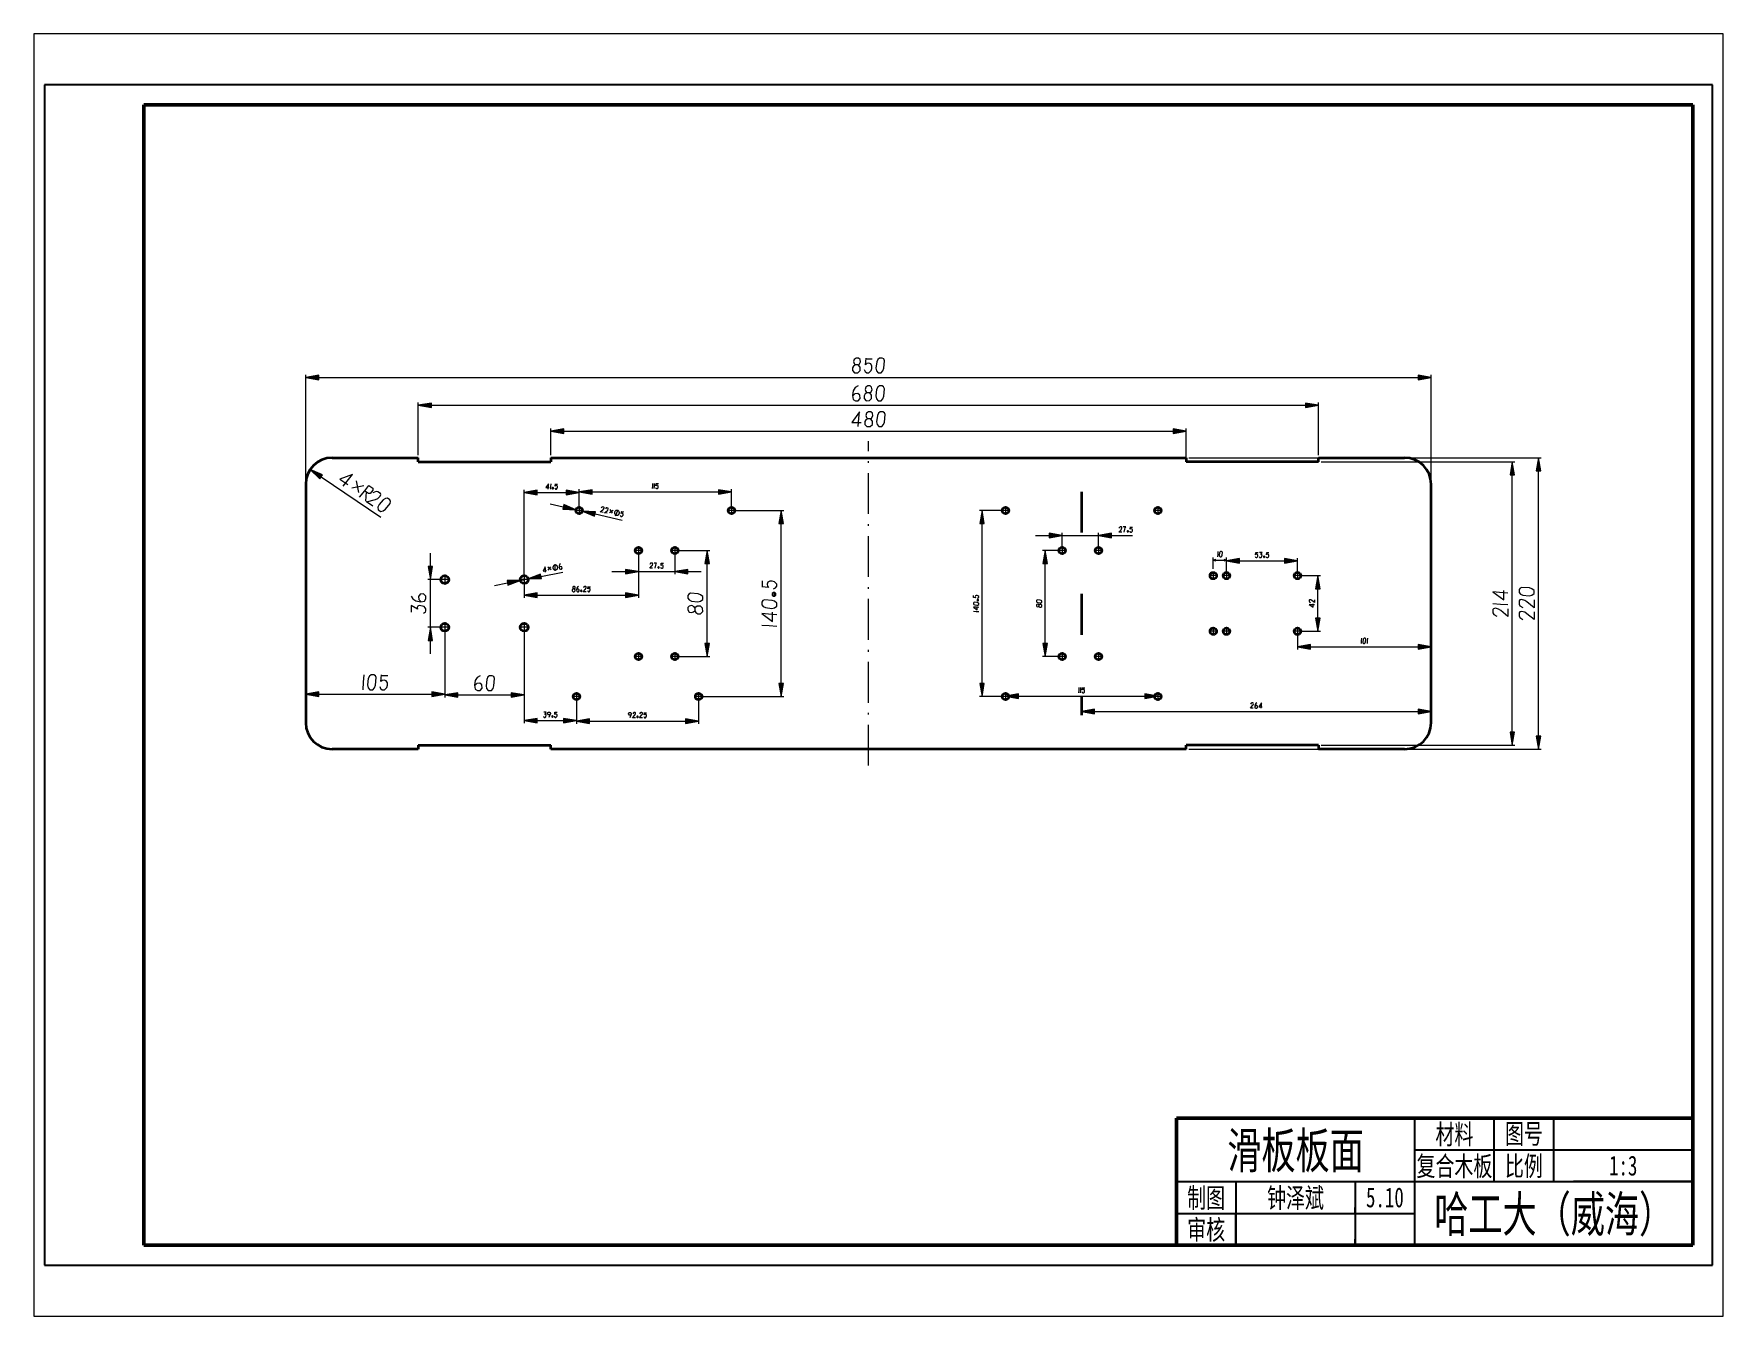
# Paper-space layout '布局1' of a CAD drawing. Header units: millimetres. Extents: x 26 to 231, y 20 to 176.
# The model-space entities are those that its viewports show. They can reach past a viewport. Long polylines and large blocks are cut down to what shows.
import ezdxf
from ezdxf.enums import TextEntityAlignment as Align

# ---------------------------------------------------------------- set-up
doc = ezdxf.new("R2010")
doc.units = ezdxf.units.MM
doc.header["$LTSCALE"] = 0.2
for name, pattern in [('ACAD_ISO04W100', [30, 24, -3, 0, -3]), ('DASHDOT', [18.5, 12, -3, 0.5, -3]), ('DASHSPACE', [30, 12, -18])]:
    doc.linetypes.add(name, pattern=pattern)
for name, color, linetype, lineweight in [('点划线', 255, 'ACAD_ISO04W100', 25), ('粗实线', 255, 'Continuous', 50), ('细实线', 7, 'Continuous', 25)]:
    doc.layers.add(name, color=color, linetype=linetype, lineweight=lineweight)
doc.styles.add('汉字', font='仿宋_GB2312.ttf', dxfattribs={"width": 0.7})

msp = doc.modelspace()

# ---------------------------------------------------------------- linework, layer by layer
at = {"color": 7, "lineweight": 13}
for p, q in [((65.8, 197.17), (65.8, 224.07)), ((69.09, 223.4), (345.86, 223.4)), ((349.14, 197.17), (349.14, 224.07)), ((94.14, 203.83), (94.14, 217.04)), ((320.8, 203.83), (320.8, 217.04)), ((97.42, 216.38), (317.52, 216.38)), ((127.47, 203.83), (127.47, 210.53)), ((130.75, 209.86), (284.19, 209.86)), ((287.47, 202.83), (287.47, 210.53)), ((288.14, 203.17), (376.84, 203.17)), ((321.47, 202.17), (370.24, 202.17)), ((69.67, 198.39), (84.72, 188.24)), ((369.58, 134.12), (369.58, 198.88)), ((376.18, 133.12), (376.18, 199.88)), ((120.8, 173.17), (120.8, 195.13)), ((124.09, 194.46), (131.36, 194.46)), ((137.92, 194.56), (169.69, 194.56)), ((138.65, 189.02), (145.44, 187.5)), ((173.64, 189.92), (186.17, 189.92)), ((185.5, 146.37), (185.5, 186.63)), ((236.06, 146.37), (236.06, 186.63)), ((256.22, 183.59), (265.39, 183.59)), ((149.55, 179.17), (149.55, 167.95)), ((159.39, 179.83), (167.54, 179.83)), ((149.55, 174.52), (158.72, 174.52)), ((166.87, 156.45), (166.87, 176.55)), ((251.94, 156.45), (251.94, 176.55)), ((300.92, 177.2), (312.19, 177.2)), ((97.18, 160.5), (97.18, 172.5)), ((320.6, 162.78), (320.6, 170.22)), ((124.09, 168.61), (146.27, 168.61)), ((100.8, 159.83), (100.8, 142.8)), ((100.8, 159.83), (100.8, 143)), ((120.8, 159.83), (120.8, 142.8)), ((120.8, 159.83), (120.8, 136.34)), ((159.39, 153.17), (167.54, 153.17)), ((318.75, 155.59), (345.86, 155.59)), ((69.09, 143.67), (97.52, 143.67)), ((104.09, 143.47), (117.52, 143.47)), ((165.39, 143.08), (186.17, 143.08)), ((245.25, 143.17), (277.02, 143.17)), ((137.25, 136.9), (161.44, 136.9)), ((264.42, 139.32), (345.86, 139.32)), ((288.14, 129.83), (376.84, 129.83)), ((321.47, 130.83), (370.24, 130.83))]:
    msp.add_line(p, q, dxfattribs=at)
at = {"color": 7, "linetype": 'DASHDOT', "lineweight": 13}
msp.add_line((207.47, 125.69), (207.47, 207.31), dxfattribs=at)
at = {"color": 7, "lineweight": 35}
for p, q in [((72.47, 203.17), (94.14, 203.17)), ((94.14, 202.17), (127.47, 202.17)), ((127.47, 203.17), (287.47, 203.17)), ((320.8, 202.17), (287.47, 202.17)), ((320.8, 203.17), (342.47, 203.17)), ((65.8, 196.5), (65.8, 136.5)), ((349.14, 136.5), (349.14, 196.5)), ((94.14, 129.83), (72.47, 129.83)), ((94.14, 130.83), (127.47, 130.83)), ((287.47, 129.83), (127.47, 129.83)), ((320.8, 130.83), (287.47, 130.83)), ((342.47, 129.83), (320.8, 129.83))]:
    msp.add_line(p, q, dxfattribs=at)
at = {"color": 7, "lineweight": 35, "ltscale": 0.075}
for p, q in [((94.14, 202.17), (94.14, 203.17)), ((127.47, 203.17), (127.47, 202.17)), ((287.47, 203.17), (287.47, 202.17)), ((320.8, 202.17), (320.8, 203.17)), ((94.14, 130.83), (94.14, 129.83)), ((127.47, 129.83), (127.47, 130.83)), ((287.47, 129.83), (287.47, 130.83)), ((320.8, 130.83), (320.8, 129.83))]:
    msp.add_line(p, q, dxfattribs=at)
at = {"color": 7, "lineweight": 13, "ltscale": 0.253798}
for p, q in [((127.32, 191.55), (130.62, 190.81)), ((249.55, 183.59), (252.94, 183.59)), ((97.18, 175.78), (97.18, 179.17)), ((142.89, 174.52), (146.27, 174.52)), ((162, 174.52), (165.39, 174.52)), ((113.28, 171.04), (116.6, 171.68)), ((97.18, 153.83), (97.18, 157.22))]:
    msp.add_line(p, q, dxfattribs=at)
at = {"color": 7, "lineweight": 13, "ltscale": 0.348514}
for p, q in [((134.64, 190.58), (134.64, 195.23)), ((172.97, 190.58), (172.97, 195.23))]:
    msp.add_line(p, q, dxfattribs=at)
at = {"color": 7, "lineweight": 13, "ltscale": 0.341093}
msp.add_line((134.64, 190.58), (134.64, 195.13), dxfattribs=at)
at = {"color": 7, "linetype": 'DASHSPACE', "lineweight": 35}
msp.add_line((261.14, 194.6), (261.14, 138.4), dxfattribs=at)
at = {"color": 7, "linetype": 'DASHDOT', "lineweight": 13, "ltscale": 0.1625}
for p, q in [((135.72, 189.92), (133.55, 189.92)), ((134.64, 191), (134.64, 188.83)), ((174.05, 189.92), (171.89, 189.92)), ((172.97, 191), (172.97, 188.83)), ((243.05, 189.92), (240.89, 189.92)), ((241.97, 191), (241.97, 188.83)), ((281.39, 189.92), (279.22, 189.92)), ((280.3, 191), (280.3, 188.83)), ((150.64, 179.83), (148.47, 179.83)), ((149.55, 180.92), (149.55, 178.75)), ((159.8, 179.83), (157.64, 179.83)), ((158.72, 180.92), (158.72, 178.75)), ((257.3, 179.83), (255.14, 179.83)), ((256.22, 180.92), (256.22, 178.75)), ((266.47, 179.83), (264.3, 179.83)), ((265.39, 180.92), (265.39, 178.75)), ((294.3, 174.58), (294.3, 172.42)), ((297.64, 174.58), (297.64, 172.42)), ((315.47, 174.58), (315.47, 172.42)), ((295.39, 173.5), (293.22, 173.5)), ((298.72, 173.5), (296.55, 173.5)), ((316.55, 173.5), (314.39, 173.5)), ((295.39, 159.5), (293.22, 159.5)), ((294.3, 160.58), (294.3, 158.42)), ((298.72, 159.5), (296.55, 159.5)), ((297.64, 160.58), (297.64, 158.42)), ((316.55, 159.5), (314.39, 159.5)), ((315.47, 160.58), (315.47, 158.42)), ((150.64, 153.17), (148.47, 153.17)), ((149.55, 154.25), (149.55, 152.08)), ((159.8, 153.17), (157.64, 153.17)), ((158.72, 154.25), (158.72, 152.08)), ((257.3, 153.17), (255.14, 153.17)), ((256.22, 154.25), (256.22, 152.08)), ((266.47, 153.17), (264.3, 153.17)), ((265.39, 154.25), (265.39, 152.08)), ((135.05, 143.08), (132.89, 143.08)), ((133.97, 144.17), (133.97, 142)), ((165.8, 143.08), (163.64, 143.08)), ((164.72, 144.17), (164.72, 142)), ((243.05, 143.08), (240.89, 143.08)), ((241.97, 144.17), (241.97, 142)), ((281.39, 143.08), (279.22, 143.08)), ((280.3, 144.17), (280.3, 142))]:
    msp.add_line(p, q, dxfattribs=at)
at = {"color": 7, "lineweight": 13, "ltscale": 0.125}
msp.add_line((133.82, 190.1), (135.45, 189.73), dxfattribs=at)
at = {"color": 7, "lineweight": 13, "ltscale": 0.443709}
for p, q in [((241.3, 189.92), (235.39, 189.92)), ((241.3, 143.08), (235.39, 143.08))]:
    msp.add_line(p, q, dxfattribs=at)
at = {"color": 7, "lineweight": 13, "ltscale": 0.281839}
for p, q in [((256.22, 180.5), (256.22, 184.26)), ((265.39, 180.5), (265.39, 184.26))]:
    msp.add_line(p, q, dxfattribs=at)
at = {"color": 7, "lineweight": 13, "ltscale": 0.397522}
msp.add_line((268.67, 183.59), (273.97, 183.59), dxfattribs=at)
at = {"color": 7, "lineweight": 13, "ltscale": 0.398766}
for p, q in [((149.55, 179.17), (149.55, 173.85)), ((158.72, 179.17), (158.72, 173.85))]:
    msp.add_line(p, q, dxfattribs=at)
at = {"color": 7, "lineweight": 13, "ltscale": 0.32141}
for p, q in [((255.55, 179.83), (251.27, 179.83)), ((255.55, 153.17), (251.27, 153.17))]:
    msp.add_line(p, q, dxfattribs=at)
at = {"color": 7, "lineweight": 13, "ltscale": 0.209638}
msp.add_line((294.3, 175.25), (294.3, 178.04), dxfattribs=at)
at = {"color": 7, "lineweight": 13, "ltscale": 0.25}
msp.add_line((294.3, 177.38), (297.64, 177.38), dxfattribs=at)
at = {"color": 7, "lineweight": 13, "ltscale": 0.290888}
msp.add_line((297.64, 174.17), (297.64, 178.04), dxfattribs=at)
at = {"color": 7, "lineweight": 13, "ltscale": 0.277813}
for p, q in [((297.64, 174.17), (297.64, 177.87)), ((315.47, 174.17), (315.47, 177.87))]:
    msp.add_line(p, q, dxfattribs=at)
at = {"color": 7, "lineweight": 13, "ltscale": 0.272188}
for p, q in [((100.14, 172.5), (96.51, 172.5)), ((100.14, 160.5), (96.51, 160.5))]:
    msp.add_line(p, q, dxfattribs=at)
at = {"color": 7, "linetype": 'DASHDOT', "lineweight": 13, "ltscale": 0.195}
for p, q in [((102.1, 172.5), (99.5, 172.5)), ((100.8, 173.8), (100.8, 171.2)), ((122.1, 172.5), (119.5, 172.5)), ((120.8, 173.8), (120.8, 171.2)), ((100.8, 161.8), (100.8, 159.2)), ((120.8, 161.8), (120.8, 159.2)), ((102.1, 160.5), (99.5, 160.5)), ((122.1, 160.5), (119.5, 160.5))]:
    msp.add_line(p, q, dxfattribs=at)
at = {"color": 7, "lineweight": 13, "ltscale": 0.15}
msp.add_line((119.82, 172.31), (121.79, 172.69), dxfattribs=at)
at = {"color": 7, "lineweight": 13, "ltscale": 0.291505}
msp.add_line((120.8, 171.83), (120.8, 167.95), dxfattribs=at)
at = {"color": 7, "lineweight": 13, "ltscale": 0.421249}
msp.add_line((125.01, 173.32), (130.52, 174.39), dxfattribs=at)
at = {"color": 7, "lineweight": 13, "ltscale": 0.384793}
for p, q in [((316.14, 173.5), (321.27, 173.5)), ((316.14, 159.5), (321.27, 159.5))]:
    msp.add_line(p, q, dxfattribs=at)
at = {"color": 7, "lineweight": 13, "ltscale": 0.293516}
msp.add_line((315.47, 158.83), (315.47, 154.92), dxfattribs=at)
at = {"color": 7, "lineweight": 13, "ltscale": 0.455351}
msp.add_line((133.97, 142.42), (133.97, 136.34), dxfattribs=at)
at = {"color": 7, "lineweight": 13, "ltscale": 0.463671}
for p, q in [((133.97, 142.42), (133.97, 136.23)), ((164.72, 142.42), (164.72, 136.23))]:
    msp.add_line(p, q, dxfattribs=at)
at = {"color": 7, "lineweight": 13, "ltscale": 0.495096}
msp.add_line((124.09, 137.01), (130.69, 137.01), dxfattribs=at)
for p, q in [((415, 21), (385, 21)), ((300, 5), (300, 13)), ((345, 5), (345, 6.5))]:
    msp.add_line(p, q)
at = {"color": 7, "lineweight": 13}
for points in [[(203.99, 224.54), (204.83, 224.58), (205.35, 225.1), (205.35, 225.94), (204.88, 226.54), (204.18, 226.54), (203.71, 226.26), (203.43, 225.8), (203.43, 225.1)], [(210.71, 224.54), (211.13, 225.05), (211.37, 225.7), (211.51, 227.57), (211.32, 228.04), (210.95, 228.27), (210.25, 228.27), (209.83, 227.94), (209.55, 227.34), (209.36, 225.75), (209.5, 225.05), (209.92, 224.54)], [(69.09, 223.98), (65.8, 223.4), (69.09, 222.82)], [(210.69, 217.51), (211.11, 218.02), (211.34, 218.68), (211.48, 220.54), (211.3, 221.01), (210.92, 221.24), (210.22, 221.24), (209.8, 220.92), (209.52, 220.31), (209.34, 218.72), (209.48, 218.02), (209.9, 217.51)], [(345.86, 222.82), (349.14, 223.4), (345.86, 223.98)], [(97.42, 216.95), (94.14, 216.38), (97.42, 215.8)], [(206.91, 217.51), (207.75, 217.56), (208.26, 218.07), (208.26, 218.91), (207.8, 219.52), (207.1, 219.52), (206.63, 219.24), (206.35, 218.77), (206.35, 218.07)], [(317.52, 215.8), (320.8, 216.38), (317.52, 216.95)], [(207.1, 211), (207.94, 211.04), (208.45, 211.56), (208.45, 212.4), (207.98, 213), (207.28, 213), (206.82, 212.72), (206.54, 212.26), (206.54, 211.56)], [(210.88, 211), (211.3, 211.51), (211.53, 212.16), (211.67, 214.03), (211.48, 214.5), (211.11, 214.73), (210.41, 214.73), (209.99, 214.4), (209.71, 213.8), (209.52, 212.21), (209.66, 211.51), (210.08, 211)], [(130.75, 210.44), (127.47, 209.86), (130.75, 209.28)], [(284.19, 209.28), (287.47, 209.86), (284.19, 210.44)], [(69.99, 198.87), (66.94, 200.23), (69.34, 197.91)], [(370.16, 198.88), (369.58, 202.17), (369, 198.88)], [(376.75, 199.88), (376.18, 203.17), (375.6, 199.88)], [(127.93, 195.36), (128.06, 195.36), (128.16, 195.46), (128.16, 195.6), (128.06, 195.7), (127.93, 195.7), (127.83, 195.6), (127.83, 195.46)], [(84.69, 189.63), (85.33, 189.82), (85.89, 190.23), (87.05, 191.7), (87.15, 192.19), (86.97, 192.59), (86.39, 192.98), (85.86, 192.95), (85.29, 192.6), (84.25, 191.39), (83.97, 190.73), (84.03, 190.07)], [(124.09, 195.04), (120.8, 194.46), (124.09, 193.88)], [(131.36, 193.88), (134.64, 194.46), (131.36, 195.04)], [(137.92, 195.14), (134.64, 194.56), (137.92, 193.98)], [(169.69, 193.98), (172.97, 194.56), (169.69, 195.14)], [(130.49, 190.25), (133.82, 190.1), (130.75, 191.38)], [(138.78, 189.58), (135.45, 189.73), (138.53, 188.45)], [(144.75, 189.19), (144.76, 189.25), (144.76, 189.36), (144.75, 189.45), (144.73, 189.51), (144.7, 189.6), (144.63, 189.7), (144.56, 189.77), (144.51, 189.81), (144.44, 189.86), (144.34, 189.91), (144.28, 189.92), (144.23, 189.93), (144.11, 189.93), (144.03, 189.92), (143.97, 189.91), (143.87, 189.87), (143.77, 189.81), (143.7, 189.74), (143.66, 189.69), (143.62, 189.62), (143.57, 189.51), (143.55, 189.46), (143.54, 189.41), (143.54, 189.29), (143.55, 189.2), (143.57, 189.14), (143.6, 189.05), (143.67, 188.95), (143.74, 188.88), (143.78, 188.84), (143.86, 188.79), (143.96, 188.74), (144.02, 188.73), (144.07, 188.72), (144.18, 188.72), (144.27, 188.73), (144.33, 188.74), (144.43, 188.78), (144.53, 188.84), (144.6, 188.91), (144.64, 188.96), (144.68, 189.04), (144.73, 189.14)], [(186.08, 186.63), (185.5, 189.92), (184.92, 186.63)], [(236.63, 186.63), (236.06, 189.92), (235.48, 186.63)], [(252.94, 183.01), (256.22, 183.59), (252.94, 184.17)], [(268.67, 184.17), (265.39, 183.59), (268.67, 183.01)], [(272.69, 184.49), (272.82, 184.49), (272.92, 184.59), (272.92, 184.72), (272.82, 184.82), (272.69, 184.82), (272.59, 184.72), (272.59, 184.59)], [(167.45, 176.55), (166.87, 179.83), (166.29, 176.55)], [(252.51, 176.55), (251.94, 179.83), (251.36, 176.55)], [(296.29, 178.21), (296.44, 178.39), (296.52, 178.63), (296.57, 179.29), (296.5, 179.46), (296.37, 179.54), (296.12, 179.54), (295.97, 179.43), (295.87, 179.21), (295.8, 178.64), (295.85, 178.39), (296, 178.21)], [(96.6, 175.78), (97.18, 172.5), (97.75, 175.78)], [(129.22, 175.66), (129.21, 175.72), (129.16, 175.82), (129.12, 175.9), (129.08, 175.95), (129.01, 176.02), (128.91, 176.08), (128.82, 176.12), (128.76, 176.14), (128.67, 176.15), (128.56, 176.16), (128.51, 176.15), (128.45, 176.14), (128.35, 176.09), (128.27, 176.04), (128.22, 176.01), (128.15, 175.94), (128.08, 175.84), (128.05, 175.75), (128.03, 175.69), (128.02, 175.6), (128.01, 175.48), (128.02, 175.43), (128.03, 175.38), (128.08, 175.27), (128.12, 175.19), (128.16, 175.15), (128.23, 175.07), (128.33, 175.01), (128.42, 174.97), (128.48, 174.95), (128.57, 174.94), (128.68, 174.94), (128.74, 174.95), (128.79, 174.96), (128.9, 175.01), (128.97, 175.05), (129.02, 175.09), (129.09, 175.16), (129.16, 175.25), (129.2, 175.35), (129.21, 175.41), (129.23, 175.49), (129.23, 175.61)], [(146.27, 173.94), (149.55, 174.52), (146.27, 175.09)], [(154.57, 175.42), (154.7, 175.42), (154.8, 175.52), (154.8, 175.65), (154.7, 175.75), (154.57, 175.75), (154.47, 175.65), (154.47, 175.52)], [(162, 175.09), (158.72, 174.52), (162, 173.94)], [(300.92, 177.78), (297.64, 177.2), (300.92, 176.62)], [(307, 178.1), (307.13, 178.1), (307.23, 178.2), (307.23, 178.34), (307.13, 178.44), (307, 178.44), (306.9, 178.34), (306.9, 178.2)], [(312.19, 176.62), (315.47, 177.2), (312.19, 177.78)], [(116.71, 171.11), (119.82, 172.31), (116.49, 172.25)], [(124.9, 173.88), (121.79, 172.69), (125.12, 172.75)], [(133.1, 169.45), (133.4, 169.46), (133.59, 169.65), (133.59, 169.95), (133.42, 170.16), (133.17, 170.16), (133, 170.06), (132.9, 169.9), (132.9, 169.65)], [(321.18, 170.22), (320.6, 173.5), (320.02, 170.22)], [(375.04, 169.77), (374.53, 170.19), (373.88, 170.42), (372.01, 170.56), (371.54, 170.37), (371.31, 170), (371.31, 169.3), (371.64, 168.88), (372.24, 168.6), (373.83, 168.41), (374.53, 168.55), (375.04, 168.97)], [(124.09, 169.19), (120.8, 168.61), (124.09, 168.03)], [(135.1, 169.51), (135.24, 169.51), (135.34, 169.61), (135.34, 169.75), (135.24, 169.85), (135.1, 169.85), (135, 169.75), (135, 169.61)], [(146.27, 168.03), (149.55, 168.61), (146.27, 169.19)], [(165.74, 168.27), (165.22, 168.69), (164.57, 168.93), (162.7, 169.07), (162.24, 168.88), (162, 168.51), (162, 167.81), (162.33, 167.39), (162.94, 167.11), (164.52, 166.92), (165.22, 167.06), (165.74, 167.48)], [(184.37, 166.62), (183.85, 167.04), (183.2, 167.27), (181.33, 167.41), (180.87, 167.22), (180.63, 166.85), (180.63, 166.15), (180.96, 165.73), (181.57, 165.45), (183.15, 165.26), (183.85, 165.4), (184.37, 165.82)], [(184.18, 168.62), (184.18, 169), (183.9, 169.28), (183.53, 169.28), (183.25, 169), (183.25, 168.62), (183.53, 168.34), (183.9, 168.34)], [(235.22, 166.54), (235.04, 166.69), (234.81, 166.77), (234.14, 166.82), (233.97, 166.76), (233.89, 166.62), (233.89, 166.37), (234.01, 166.22), (234.22, 166.12), (234.79, 166.06), (235.04, 166.11), (235.22, 166.26)], [(235.16, 167.26), (235.16, 167.39), (235.06, 167.49), (234.92, 167.49), (234.82, 167.39), (234.82, 167.26), (234.92, 167.16), (235.06, 167.16)], [(251.1, 167.13), (250.92, 167.28), (250.69, 167.37), (250.02, 167.42), (249.85, 167.35), (249.77, 167.22), (249.77, 166.97), (249.89, 166.82), (250.1, 166.72), (250.67, 166.65), (250.92, 166.7), (251.1, 166.85)], [(251.1, 165.78), (251.09, 166.08), (250.9, 166.27), (250.6, 166.27), (250.39, 166.1), (250.39, 165.85), (250.49, 165.68), (250.65, 165.58), (250.9, 165.58)], [(165.74, 164.49), (165.69, 165.33), (165.18, 165.85), (164.34, 165.85), (163.73, 165.38), (163.73, 164.68), (164.01, 164.21), (164.48, 163.93), (165.18, 163.93)], [(320.02, 162.78), (320.6, 159.5), (321.18, 162.78)], [(97.75, 157.22), (97.18, 160.5), (96.6, 157.22)], [(332.4, 156.42), (332.55, 156.6), (332.64, 156.84), (332.69, 157.5), (332.62, 157.67), (332.49, 157.75), (332.24, 157.75), (332.09, 157.64), (331.99, 157.42), (331.92, 156.85), (331.97, 156.6), (332.12, 156.42)], [(166.29, 156.45), (166.87, 153.17), (167.45, 156.45)], [(251.36, 156.45), (251.94, 153.17), (252.51, 156.45)], [(318.75, 156.16), (315.47, 155.59), (318.75, 155.01)], [(345.86, 155.01), (349.14, 155.59), (345.86, 156.16)], [(82.72, 144.8), (83.14, 145.31), (83.37, 145.97), (83.51, 147.83), (83.33, 148.3), (82.95, 148.53), (82.25, 148.53), (81.83, 148.21), (81.55, 147.6), (81.37, 146.01), (81.51, 145.31), (81.93, 144.8)], [(112.53, 144.6), (112.95, 145.11), (113.18, 145.77), (113.32, 147.63), (113.14, 148.1), (112.76, 148.33), (112.06, 148.33), (111.64, 148.01), (111.36, 147.4), (111.18, 145.81), (111.32, 145.11), (111.74, 144.6)], [(184.92, 146.37), (185.5, 143.08), (186.08, 146.37)], [(235.48, 146.37), (236.06, 143.08), (236.63, 146.37)], [(69.09, 144.25), (65.8, 143.67), (69.09, 143.09)], [(97.52, 143.09), (100.8, 143.67), (97.52, 144.25)], [(104.09, 144.05), (100.8, 143.47), (104.09, 142.89)], [(117.52, 142.89), (120.8, 143.47), (117.52, 144.05)], [(245.25, 143.75), (241.97, 143.17), (245.25, 142.6)], [(277.02, 142.6), (280.3, 143.17), (277.02, 143.75)], [(124.09, 137.59), (120.8, 137.01), (124.09, 136.43)], [(127.82, 137.91), (127.95, 137.91), (128.05, 138.01), (128.05, 138.14), (127.95, 138.24), (127.82, 138.24), (127.72, 138.14), (127.72, 138.01)], [(130.69, 136.43), (133.97, 137.01), (130.69, 137.59)], [(137.25, 137.48), (133.97, 136.9), (137.25, 136.32)], [(149.27, 137.8), (149.4, 137.8), (149.5, 137.9), (149.5, 138.03), (149.4, 138.13), (149.27, 138.13), (149.17, 138.03), (149.17, 137.9)], [(161.44, 136.32), (164.72, 136.9), (161.44, 137.48)], [(264.42, 139.9), (261.14, 139.32), (264.42, 138.75)], [(345.86, 138.75), (349.14, 139.32), (345.86, 139.9)], [(369, 134.12), (369.58, 130.83), (370.16, 134.12)], [(375.6, 133.12), (376.18, 129.83), (376.75, 133.12)]]:
    msp.add_lwpolyline(points, close=True, dxfattribs=at)
for points in [[(204.88, 226.54), (205.16, 226.68), (205.49, 227.29), (205.35, 227.94), (204.97, 228.27), (204.41, 228.27), (203.85, 227.94), (203.71, 227.38), (203.9, 226.87), (204.18, 226.54)], [(206.42, 225.38), (206.61, 224.86), (207.03, 224.54), (207.59, 224.54), (208.15, 225.1), (208.33, 225.66), (208.33, 226.26), (208.05, 226.78), (207.54, 226.96), (207.03, 226.87), (206.7, 226.59), (206.89, 228.27)], [(206.89, 228.08), (208.43, 228.08)], [(204.86, 221.24), (204.16, 220.82), (203.64, 220.03), (203.46, 218.82), (203.6, 217.84), (204.2, 217.51), (204.86, 217.51), (205.42, 218.07), (205.32, 218.91), (204.76, 219.33), (204.02, 219.28), (203.5, 218.77)], [(207.8, 219.52), (208.08, 219.66), (208.4, 220.26), (208.26, 220.92), (207.89, 221.24), (207.33, 221.24), (206.77, 220.92), (206.63, 220.36), (206.82, 219.84), (207.1, 219.52)], [(204.9, 211), (205.09, 213.1), (205.23, 214.73), (203.27, 212.02), (205.6, 212.02)], [(207.98, 213), (208.26, 213.14), (208.59, 213.75), (208.45, 214.4), (208.08, 214.73), (207.52, 214.73), (206.96, 214.4), (206.82, 213.84), (207, 213.33), (207.28, 213)], [(75.2, 196.02), (76.53, 197.66), (77.56, 198.94), (74.42, 197.79), (76.36, 196.48)], [(77.4, 195.61), (80.38, 196.19)], [(79.18, 194.41), (78.6, 197.39)], [(79.31, 193.26), (80.64, 194.89), (81.67, 196.17), (82.67, 195.49), (82.7, 195.02), (82.02, 194.19), (81.58, 194.2), (80.61, 194.85)], [(126.81, 195.3), (126.88, 196.05), (126.93, 196.63), (126.23, 195.66), (127.06, 195.66)], [(127.5, 196.63), (127.45, 195.96), (127.4, 195.3)], [(128.5, 195.6), (128.56, 195.41), (128.71, 195.3), (128.91, 195.3), (129.11, 195.5), (129.18, 195.7), (129.18, 195.91), (129.08, 196.1), (128.9, 196.16), (128.71, 196.13), (128.6, 196.03), (128.66, 196.63)], [(128.66, 196.56), (129.21, 196.56)], [(153.11, 196.73), (153.06, 196.06), (153.01, 195.4)], [(153.55, 196.73), (153.5, 196.06), (153.45, 195.4)], [(153.88, 195.7), (153.95, 195.51), (154.1, 195.4), (154.3, 195.4), (154.5, 195.6), (154.56, 195.8), (154.56, 196.01), (154.46, 196.2), (154.28, 196.26), (154.1, 196.23), (153.98, 196.13), (154.05, 196.73)], [(154.05, 196.66), (154.6, 196.66)], [(81.04, 194.57), (80.82, 192.24)], [(82.72, 190.96), (81.09, 192.05), (83.32, 192.69), (83.95, 192.94), (84.54, 193.5), (84.73, 193.93), (84.61, 194.18), (83.95, 194.62), (83.5, 194.71), (82.7, 194.35)], [(128.16, 195.53), (127.83, 195.53)], [(127.86, 195.63), (128.13, 195.63)], [(127.86, 195.43), (128.13, 195.43)], [(140.64, 189.43), (139.96, 189.58), (140.62, 190.08), (140.79, 190.25), (140.92, 190.51), (140.92, 190.68), (140.85, 190.75), (140.58, 190.81), (140.41, 190.78), (140.19, 190.55)], [(141.68, 189.19), (141, 189.35), (141.66, 189.85), (141.83, 190.02), (141.96, 190.28), (141.96, 190.45), (141.89, 190.51), (141.62, 190.58), (141.46, 190.54), (141.23, 190.32)], [(142.26, 189.39), (143.17, 189.97)], [(143.01, 189.22), (142.42, 190.14)], [(143.8, 188.55), (144.49, 190.1)], [(144.99, 188.76), (145.02, 188.57), (145.14, 188.42), (145.33, 188.38), (145.57, 188.53), (145.68, 188.71), (145.73, 188.92), (145.67, 189.12), (145.51, 189.23), (145.32, 189.24), (145.18, 189.16), (145.38, 189.73)], [(145.36, 189.67), (145.9, 189.55)], [(271.24, 184.42), (270.54, 184.42), (271.07, 185.06), (271.2, 185.26), (271.27, 185.54), (271.24, 185.71), (271.15, 185.76), (270.87, 185.76), (270.72, 185.69), (270.55, 185.42)], [(271.89, 184.42), (272.02, 185.24), (272.14, 185.54), (272.25, 185.76), (271.6, 185.76)], [(272.92, 184.66), (272.59, 184.66)], [(272.62, 184.76), (272.89, 184.76)], [(272.62, 184.56), (272.89, 184.56)], [(273.25, 184.72), (273.32, 184.54), (273.47, 184.42), (273.67, 184.42), (273.87, 184.62), (273.94, 184.82), (273.94, 185.04), (273.84, 185.22), (273.65, 185.29), (273.47, 185.26), (273.35, 185.16), (273.42, 185.76)], [(273.42, 185.69), (273.97, 185.69)], [(295.47, 179.54), (295.42, 178.88), (295.37, 178.21)], [(304.83, 178.34), (304.9, 178.15), (305.05, 178.04), (305.25, 178.04), (305.45, 178.24), (305.51, 178.44), (305.51, 178.65), (305.41, 178.84), (305.23, 178.9), (305.05, 178.87), (304.93, 178.77), (305, 179.37)], [(305, 179.3), (305.55, 179.3)], [(305.88, 178.25), (305.91, 178.15), (305.96, 178.07), (306.06, 178.04), (306.26, 178.04), (306.35, 178.09), (306.46, 178.19), (306.56, 178.64), (306.5, 178.75), (306.36, 178.82), (306.23, 178.79), (306.56, 179.37), (305.96, 179.37)], [(307.56, 178.34), (307.63, 178.15), (307.78, 178.04), (307.98, 178.04), (308.18, 178.24), (308.25, 178.44), (308.25, 178.65), (308.15, 178.84), (307.96, 178.9), (307.78, 178.87), (307.66, 178.77), (307.73, 179.37)], [(307.73, 179.3), (308.28, 179.3)], [(126.2, 174.4), (126.12, 175.15), (126.06, 175.73), (125.56, 174.65), (126.38, 174.8)], [(127.61, 174.99), (126.72, 175.6)], [(126.86, 174.85), (127.47, 175.75)], [(128.62, 174.7), (128.63, 176.4)], [(129.91, 176.48), (129.7, 176.28), (129.57, 175.97), (129.59, 175.53), (129.7, 175.2), (129.94, 175.12), (130.17, 175.17), (130.33, 175.4), (130.24, 175.69), (130.01, 175.8), (129.75, 175.73), (129.61, 175.52)], [(153.12, 175.35), (152.42, 175.35), (152.95, 175.98), (153.09, 176.18), (153.15, 176.47), (153.12, 176.63), (153.04, 176.68), (152.75, 176.68), (152.6, 176.62), (152.44, 176.35)], [(153.77, 175.35), (153.9, 176.17), (154.02, 176.47), (154.14, 176.68), (153.49, 176.68)], [(154.8, 175.58), (154.47, 175.58)], [(154.5, 175.68), (154.77, 175.68)], [(154.5, 175.48), (154.77, 175.48)], [(155.14, 175.65), (155.2, 175.47), (155.35, 175.35), (155.55, 175.35), (155.75, 175.55), (155.82, 175.75), (155.82, 175.97), (155.72, 176.15), (155.54, 176.22), (155.35, 176.18), (155.24, 176.08), (155.3, 176.68)], [(155.3, 176.62), (155.85, 176.62)], [(294.95, 177.55), (294.3, 177.38), (294.95, 177.21)], [(296.99, 177.21), (297.64, 177.38), (296.99, 177.55)], [(307.23, 178.27), (306.9, 178.27)], [(306.93, 178.37), (307.2, 178.37)], [(306.93, 178.17), (307.2, 178.17)], [(133.42, 170.16), (133.52, 170.21), (133.64, 170.43), (133.59, 170.66), (133.45, 170.78), (133.25, 170.78), (133.05, 170.66), (133, 170.46), (133.07, 170.28), (133.17, 170.16)], [(134.47, 170.78), (134.22, 170.63), (134.04, 170.35), (133.97, 169.91), (134.02, 169.56), (134.24, 169.45), (134.47, 169.45), (134.67, 169.65), (134.64, 169.95), (134.44, 170.1), (134.17, 170.08), (133.99, 169.9)], [(136.37, 169.45), (135.67, 169.45), (136.2, 170.08), (136.34, 170.28), (136.4, 170.56), (136.37, 170.73), (136.29, 170.78), (136, 170.78), (135.85, 170.71), (135.69, 170.45)], [(136.74, 169.75), (136.8, 169.56), (136.95, 169.45), (137.15, 169.45), (137.35, 169.65), (137.42, 169.85), (137.42, 170.06), (137.32, 170.25), (137.14, 170.31), (136.95, 170.28), (136.84, 170.18), (136.9, 170.78)], [(136.9, 170.71), (137.45, 170.71)], [(183.53, 170.21), (184.04, 170.4), (184.37, 170.82), (184.37, 171.38), (183.81, 171.94), (183.25, 172.12), (182.64, 172.12), (182.13, 171.84), (181.94, 171.33), (182.03, 170.82), (182.31, 170.49), (180.63, 170.68)], [(180.82, 170.68), (180.82, 172.22)], [(92.31, 168.34), (92.73, 167.64), (93.52, 167.13), (94.74, 166.94), (95.72, 167.08), (96.04, 167.69), (96.04, 168.34), (95.48, 168.9), (94.64, 168.81), (94.22, 168.25), (94.27, 167.5), (94.78, 166.99)], [(95.44, 164.1), (95.72, 164.19), (95.95, 164.33), (96.04, 164.61), (96.04, 165.17), (95.9, 165.4), (95.62, 165.73), (94.36, 166.01), (94.04, 165.82), (93.85, 165.45), (93.94, 165.08), (92.31, 166.01), (92.31, 164.33)], [(135.34, 169.68), (135, 169.68)], [(135.04, 169.78), (135.3, 169.78)], [(135.04, 169.58), (135.3, 169.58)], [(163.73, 165.38), (163.59, 165.66), (162.98, 165.99), (162.33, 165.85), (162, 165.47), (162, 164.91), (162.33, 164.35), (162.89, 164.21), (163.4, 164.4), (163.73, 164.68)], [(183.43, 168.44), (183.43, 169.18)], [(183.71, 169.28), (183.71, 168.34)], [(183.99, 168.44), (183.99, 169.18)], [(234.92, 167.82), (235.11, 167.89), (235.22, 168.04), (235.22, 168.24), (235.02, 168.44), (234.82, 168.51), (234.61, 168.51), (234.42, 168.41), (234.36, 168.22), (234.39, 168.04), (234.49, 167.92), (233.89, 167.99)], [(233.96, 167.99), (233.96, 168.54)], [(234.89, 167.19), (234.89, 167.46)], [(234.99, 167.49), (234.99, 167.16)], [(235.09, 167.19), (235.09, 167.46)], [(250.39, 166.1), (250.34, 166.2), (250.12, 166.32), (249.89, 166.27), (249.77, 166.13), (249.77, 165.93), (249.89, 165.73), (250.09, 165.68), (250.27, 165.75), (250.39, 165.85)], [(319.77, 167.42), (319.77, 166.72), (319.14, 167.25), (318.94, 167.38), (318.65, 167.45), (318.49, 167.42), (318.44, 167.33), (318.44, 167.05), (318.5, 166.9), (318.77, 166.73)], [(319.77, 166.13), (319.02, 166.2), (318.44, 166.25), (319.4, 165.55), (319.4, 166.38)], [(368.44, 169.07), (366.34, 169.25), (364.71, 169.39), (367.42, 167.43), (367.42, 169.77)], [(364.71, 166.5), (366.58, 166.36), (368.44, 166.22)], [(375.04, 167.39), (375.04, 165.43), (373.27, 166.92), (372.71, 167.29), (371.92, 167.48), (371.45, 167.39), (371.31, 167.15), (371.31, 166.36), (371.5, 165.94), (372.24, 165.47)], [(184.37, 163.63), (182.27, 163.82), (180.63, 163.96), (183.34, 162), (183.34, 164.33)], [(235.22, 165.47), (234.47, 165.54), (233.89, 165.59), (234.86, 164.89), (234.86, 165.72)], [(233.89, 164.56), (234.56, 164.51), (235.22, 164.46)], [(368.44, 165.19), (368.44, 163.23), (366.67, 164.73), (366.11, 165.1), (365.32, 165.29), (364.85, 165.19), (364.71, 164.96), (364.71, 164.17), (364.9, 163.75), (365.64, 163.28)], [(375.04, 164.4), (375.04, 162.44), (373.27, 163.93), (372.71, 164.31), (371.92, 164.49), (371.45, 164.4), (371.31, 164.17), (371.31, 163.37), (371.5, 162.95), (372.24, 162.49)], [(180.63, 161.06), (182.5, 160.92), (184.37, 160.78)], [(331.59, 157.75), (331.54, 157.09), (331.49, 156.42)], [(333.12, 157.75), (333.07, 157.09), (333.02, 156.42)], [(80.43, 148.53), (80.29, 146.67), (80.15, 144.8)], [(84.45, 145.64), (84.63, 145.13), (85.05, 144.8), (85.61, 144.8), (86.17, 145.36), (86.36, 145.92), (86.36, 146.53), (86.08, 147.04), (85.57, 147.23), (85.05, 147.13), (84.73, 146.85), (84.91, 148.53)], [(84.91, 148.35), (86.45, 148.35)], [(109.68, 148.33), (108.98, 147.91), (108.47, 147.12), (108.28, 145.91), (108.42, 144.93), (109.03, 144.6), (109.68, 144.6), (110.24, 145.16), (110.15, 146), (109.59, 146.42), (108.84, 146.37), (108.33, 145.86)], [(260.45, 145.34), (260.4, 144.67), (260.35, 144.01)], [(260.88, 145.34), (260.83, 144.67), (260.78, 144.01)], [(261.21, 144.31), (261.28, 144.12), (261.43, 144.01), (261.63, 144.01), (261.83, 144.21), (261.9, 144.41), (261.9, 144.62), (261.8, 144.81), (261.61, 144.87), (261.43, 144.84), (261.31, 144.74), (261.38, 145.34)], [(261.38, 145.27), (261.93, 145.27)], [(304.37, 140.16), (303.67, 140.16), (304.2, 140.79), (304.34, 140.99), (304.4, 141.27), (304.37, 141.44), (304.29, 141.49), (304, 141.49), (303.85, 141.42), (303.69, 141.16)], [(305.24, 141.49), (304.99, 141.34), (304.8, 141.06), (304.74, 140.62), (304.79, 140.27), (305, 140.16), (305.24, 140.16), (305.44, 140.36), (305.4, 140.66), (305.2, 140.81), (304.94, 140.79), (304.75, 140.61)], [(306.35, 140.16), (306.42, 140.91), (306.47, 141.49), (305.77, 140.52), (306.6, 140.52)], [(125.67, 138.06), (125.7, 137.96), (125.75, 137.88), (125.85, 137.84), (126.05, 137.84), (126.14, 137.89), (126.25, 137.99), (126.35, 138.44), (126.29, 138.56), (126.15, 138.63), (126.02, 138.59), (126.35, 139.18), (125.75, 139.18)], [(127.29, 138.53), (127.1, 138.46), (126.87, 138.46), (126.74, 138.59), (126.69, 138.81), (126.75, 139.06), (126.89, 139.18), (127.19, 139.18), (127.35, 139.03), (127.39, 138.78), (126.99, 137.84)], [(128.05, 138.08), (127.72, 138.08)], [(127.75, 138.18), (128.02, 138.18)], [(127.75, 137.98), (128.02, 137.98)], [(128.39, 138.14), (128.45, 137.96), (128.6, 137.84), (128.8, 137.84), (129, 138.04), (129.07, 138.24), (129.07, 138.46), (128.97, 138.64), (128.79, 138.71), (128.6, 138.68), (128.49, 138.58), (128.55, 139.18)], [(128.55, 139.11), (129.1, 139.11)], [(147.67, 138.42), (147.49, 138.35), (147.25, 138.35), (147.12, 138.48), (147.07, 138.7), (147.14, 138.95), (147.27, 139.07), (147.57, 139.07), (147.74, 138.92), (147.77, 138.67), (147.37, 137.73)], [(148.8, 137.73), (148.1, 137.73), (148.64, 138.37), (148.77, 138.57), (148.84, 138.85), (148.8, 139.02), (148.72, 139.07), (148.44, 139.07), (148.29, 139), (148.12, 138.73)], [(149.5, 137.97), (149.17, 137.97)], [(149.2, 138.07), (149.47, 138.07)], [(149.2, 137.87), (149.47, 137.87)], [(150.54, 137.73), (149.84, 137.73), (150.37, 138.37), (150.5, 138.57), (150.57, 138.85), (150.54, 139.02), (150.45, 139.07), (150.17, 139.07), (150.02, 139), (149.85, 138.73)], [(150.9, 138.03), (150.97, 137.85), (151.12, 137.73), (151.32, 137.73), (151.52, 137.93), (151.59, 138.13), (151.59, 138.35), (151.49, 138.53), (151.3, 138.6), (151.12, 138.57), (151, 138.47), (151.07, 139.07)], [(151.07, 139), (151.62, 139)]]:
    msp.add_lwpolyline(points, dxfattribs=at)
at = {"color": 7, "lineweight": 35}
for centre, radius in [((134.64, 189.92), 0.833), ((172.97, 189.92), 0.833), ((241.97, 189.92), 0.833), ((280.3, 189.92), 0.833), ((149.55, 179.83), 0.833), ((158.72, 179.83), 0.833), ((256.22, 179.83), 0.833), ((265.39, 179.83), 0.833), ((100.8, 172.5), 1), ((120.8, 172.5), 1), ((294.3, 173.5), 0.833), ((297.64, 173.5), 0.833), ((315.47, 173.5), 0.833), ((100.8, 160.5), 1), ((120.8, 160.5), 1), ((294.3, 159.5), 0.833), ((297.64, 159.5), 0.833), ((315.47, 159.5), 0.833), ((149.55, 153.17), 0.833), ((158.72, 153.17), 0.833), ((256.22, 153.17), 0.833), ((265.39, 153.17), 0.833), ((133.97, 143.08), 0.833), ((164.72, 143.08), 0.833), ((241.97, 143.08), 0.833), ((280.3, 143.08), 0.833)]:
    msp.add_circle(centre, radius, dxfattribs=at)
for centre, start, end in [((72.47, 196.5), 90, 180), ((342.47, 196.5), 0, 90), ((72.47, 136.5), 180, 270), ((342.47, 136.5), 270, 0)]:
    msp.add_arc(centre, 6.67, start, end, dxfattribs=at)
at = {"color": 7, "lineweight": 13}
for points in [[(69.09, 223.98), (65.8, 223.4), (69.09, 223.98), (69.09, 222.82)], [(345.86, 222.82), (349.14, 223.4), (345.86, 222.82), (345.86, 223.98)], [(97.42, 216.95), (94.14, 216.38), (97.42, 216.95), (97.42, 215.8)], [(317.52, 215.8), (320.8, 216.38), (317.52, 215.8), (317.52, 216.95)], [(130.75, 210.44), (127.47, 209.86), (130.75, 210.44), (130.75, 209.28)], [(284.19, 209.28), (287.47, 209.86), (284.19, 209.28), (284.19, 210.44)], [(69.99, 198.87), (66.94, 200.23), (69.99, 198.87), (69.34, 197.91)], [(370.16, 198.88), (369.58, 202.17), (370.16, 198.88), (369, 198.88)], [(376.75, 199.88), (376.18, 203.17), (376.75, 199.88), (375.6, 199.88)], [(124.09, 195.04), (120.8, 194.46), (124.09, 195.04), (124.09, 193.88)], [(131.36, 193.88), (134.64, 194.46), (131.36, 193.88), (131.36, 195.04)], [(137.92, 195.14), (134.64, 194.56), (137.92, 195.14), (137.92, 193.98)], [(169.69, 193.98), (172.97, 194.56), (169.69, 193.98), (169.69, 195.14)], [(130.49, 190.25), (133.82, 190.1), (130.49, 190.25), (130.75, 191.38)], [(138.78, 189.58), (135.45, 189.73), (138.78, 189.58), (138.53, 188.45)], [(186.08, 186.63), (185.5, 189.92), (186.08, 186.63), (184.92, 186.63)], [(236.63, 186.63), (236.06, 189.92), (236.63, 186.63), (235.48, 186.63)], [(252.94, 183.01), (256.22, 183.59), (252.94, 183.01), (252.94, 184.17)], [(268.67, 184.17), (265.39, 183.59), (268.67, 184.17), (268.67, 183.01)], [(167.45, 176.55), (166.87, 179.83), (167.45, 176.55), (166.29, 176.55)], [(252.51, 176.55), (251.94, 179.83), (252.51, 176.55), (251.36, 176.55)], [(96.6, 175.78), (97.18, 172.5), (96.6, 175.78), (97.75, 175.78)], [(146.27, 173.94), (149.55, 174.52), (146.27, 173.94), (146.27, 175.09)], [(162, 175.09), (158.72, 174.52), (162, 175.09), (162, 173.94)], [(300.92, 177.78), (297.64, 177.2), (300.92, 177.78), (300.92, 176.62)], [(312.19, 176.62), (315.47, 177.2), (312.19, 176.62), (312.19, 177.78)], [(116.71, 171.11), (119.82, 172.31), (116.71, 171.11), (116.49, 172.25)], [(124.9, 173.88), (121.79, 172.69), (124.9, 173.88), (125.12, 172.75)], [(321.18, 170.22), (320.6, 173.5), (321.18, 170.22), (320.02, 170.22)], [(124.09, 169.19), (120.8, 168.61), (124.09, 169.19), (124.09, 168.03)], [(146.27, 168.03), (149.55, 168.61), (146.27, 168.03), (146.27, 169.19)], [(320.02, 162.78), (320.6, 159.5), (320.02, 162.78), (321.18, 162.78)], [(97.75, 157.22), (97.18, 160.5), (97.75, 157.22), (96.6, 157.22)], [(166.29, 156.45), (166.87, 153.17), (166.29, 156.45), (167.45, 156.45)], [(251.36, 156.45), (251.94, 153.17), (251.36, 156.45), (252.51, 156.45)], [(318.75, 156.16), (315.47, 155.59), (318.75, 156.16), (318.75, 155.01)], [(345.86, 155.01), (349.14, 155.59), (345.86, 155.01), (345.86, 156.16)], [(184.92, 146.37), (185.5, 143.08), (184.92, 146.37), (186.08, 146.37)], [(235.48, 146.37), (236.06, 143.08), (235.48, 146.37), (236.63, 146.37)], [(69.09, 144.25), (65.8, 143.67), (69.09, 144.25), (69.09, 143.09)], [(97.52, 143.09), (100.8, 143.67), (97.52, 143.09), (97.52, 144.25)], [(104.09, 144.05), (100.8, 143.47), (104.09, 144.05), (104.09, 142.89)], [(117.52, 142.89), (120.8, 143.47), (117.52, 142.89), (117.52, 144.05)], [(245.25, 143.75), (241.97, 143.17), (245.25, 143.75), (245.25, 142.6)], [(277.02, 142.6), (280.3, 143.17), (277.02, 142.6), (277.02, 143.75)], [(124.09, 137.59), (120.8, 137.01), (124.09, 137.59), (124.09, 136.43)], [(130.69, 136.43), (133.97, 137.01), (130.69, 136.43), (130.69, 137.59)], [(137.25, 137.48), (133.97, 136.9), (137.25, 137.48), (137.25, 136.32)], [(161.44, 136.32), (164.72, 136.9), (161.44, 136.32), (161.44, 137.48)], [(264.42, 139.9), (261.14, 139.32), (264.42, 139.9), (264.42, 138.75)], [(345.86, 138.75), (349.14, 139.32), (345.86, 138.75), (345.86, 139.9)], [(369, 134.12), (369.58, 130.83), (369, 134.12), (370.16, 134.12)], [(375.6, 133.12), (376.18, 129.83), (375.6, 133.12), (376.75, 133.12)]]:
    msp.add_solid(points, dxfattribs=at)
at = {"layer": '粗实线'}
for p, q in [((415, 292), (25, 292)), ((25, 292), (25, 5)), ((415, 5), (415, 292)), ((285, 5), (285, 37)), ((285, 37), (415, 37)), ((25, 5), (415, 5))]:
    msp.add_line(p, q, dxfattribs=at)
at = {"layer": '细实线'}
for p, q in [((420, 297), (0, 297)), ((0, 297), (0, 0)), ((420, 0), (420, 297)), ((345, 5), (345, 37)), ((365, 21), (365, 37)), ((380, 21), (380, 37)), ((345, 29), (415, 29)), ((285, 21), (415, 21)), ((300, 21), (300, 5)), ((330, 21), (330, 5)), ((285, 13), (345, 13)), ((330, 13), (330, 14.5)), ((330, 5), (330, 6.5)), ((0, 0), (420, 0))]:
    msp.add_line(p, q, dxfattribs=at)

# ---------------------------------------------------------------- texts
at = {"style": '汉字', "width": 0.7}
for s, p in [('材料', (355, 33)), ('图号', (372.5, 33)), ('比例', (372.5, 25)), ('制图', (292.5, 17)), ('5.10', (337.5, 17)), ('审核', (292.5, 9))]:
    msp.add_text(s, height=5, dxfattribs=at).set_placement(p, align=Align.MIDDLE)
at = {"layer": '点划线', "style": '汉字', "width": 0.7}
for s, height, p in [('滑板板面', 9, (315, 29)), ('复合木板', 5, (355, 25))]:
    msp.add_text(s, height=height, dxfattribs=at).set_placement(p, align=Align.MIDDLE)
at = {"layer": '粗实线', "style": '汉字', "width": 0.7}
msp.add_text('哈工大（威海）', height=9, dxfattribs=at).set_placement((380, 13), align=Align.MIDDLE)
at = {"layer": '细实线', "style": '汉字', "width": 0.7}
for s, p in [('1:3', (397.5, 25)), ('钟泽斌', (315, 17))]:
    msp.add_text(s, height=5, dxfattribs=at).set_placement(p, align=Align.MIDDLE)

psp = doc.layouts.new('布局1')

# ---------------------------------------------------------------- viewports
at = {"layer": '细实线'}
psp.add_viewport(center=(128.5, 97.5), size=(205.6, 156), view_center_point=(210, 148.5), view_height=322.7366, dxfattribs=at)

doc.saveas('drawing.dxf')
